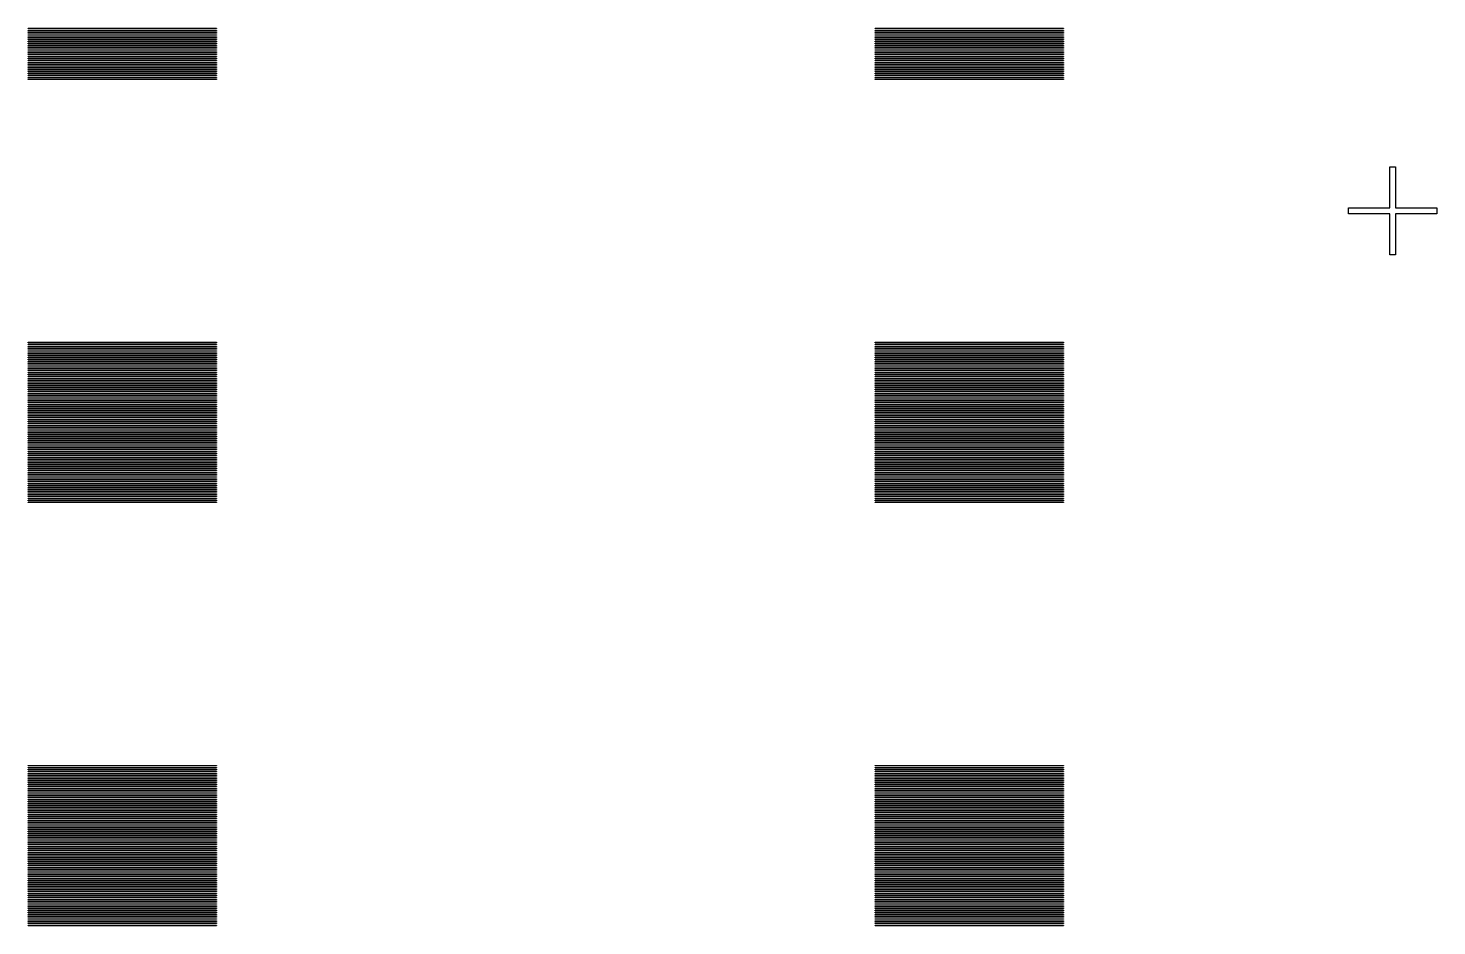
# Model space of a CAD drawing. Extents: x -18 to 132, y -42 to 114.
# Drawn here: x 25 to 54.94, y 38.8 to 57.88 of the extents above; entities that cross this region are included whole.
import ezdxf

# ---------------------------------------------------------------- set-up
doc = ezdxf.new("R2010")
doc.units = 0

msp = doc.modelspace()

# ---------------------------------------------------------------- linework, layer by layer
for p, q in [((25, 57.875), (25, 57.885)), ((25, 57.885), (29, 57.885)), ((29, 57.875), (25, 57.875)), ((25, 57.835), (25, 57.845)), ((25, 57.845), (29, 57.845)), ((29, 57.835), (25, 57.835)), ((25, 57.795), (25, 57.805)), ((25, 57.805), (29, 57.805)), ((29, 57.795), (25, 57.795)), ((29, 57.885), (29, 57.875)), ((29, 57.845), (29, 57.835)), ((29, 57.805), (29, 57.795)), ((43, 57.875), (43, 57.885)), ((43, 57.885), (47, 57.885)), ((47, 57.875), (43, 57.875)), ((43, 57.835), (43, 57.845)), ((43, 57.845), (47, 57.845)), ((47, 57.835), (43, 57.835)), ((43, 57.795), (43, 57.805)), ((43, 57.805), (47, 57.805)), ((47, 57.795), (43, 57.795)), ((47, 57.885), (47, 57.875)), ((47, 57.845), (47, 57.835)), ((47, 57.805), (47, 57.795)), ((25, 57.755), (25, 57.765)), ((25, 57.765), (29, 57.765)), ((29, 57.755), (25, 57.755)), ((25, 57.715), (25, 57.725)), ((25, 57.725), (29, 57.725)), ((29, 57.715), (25, 57.715)), ((25, 57.675), (25, 57.685)), ((25, 57.685), (29, 57.685)), ((29, 57.675), (25, 57.675)), ((25, 57.635), (25, 57.645)), ((25, 57.645), (29, 57.645)), ((29, 57.635), (25, 57.635)), ((25, 57.595), (25, 57.605)), ((25, 57.605), (29, 57.605)), ((29, 57.595), (25, 57.595)), ((25, 57.555), (25, 57.565)), ((25, 57.565), (29, 57.565)), ((29, 57.555), (25, 57.555)), ((25, 57.515), (25, 57.525)), ((25, 57.525), (29, 57.525)), ((29, 57.515), (25, 57.515)), ((25, 57.475), (25, 57.485)), ((25, 57.485), (29, 57.485)), ((29, 57.765), (29, 57.755)), ((29, 57.725), (29, 57.715)), ((29, 57.685), (29, 57.675)), ((29, 57.645), (29, 57.635)), ((29, 57.605), (29, 57.595)), ((29, 57.565), (29, 57.555)), ((29, 57.525), (29, 57.515)), ((29, 57.485), (29, 57.475)), ((43, 57.755), (43, 57.765)), ((43, 57.765), (47, 57.765)), ((47, 57.755), (43, 57.755)), ((43, 57.715), (43, 57.725)), ((43, 57.725), (47, 57.725)), ((47, 57.715), (43, 57.715)), ((43, 57.675), (43, 57.685)), ((43, 57.685), (47, 57.685)), ((47, 57.675), (43, 57.675)), ((43, 57.635), (43, 57.645)), ((43, 57.645), (47, 57.645)), ((47, 57.635), (43, 57.635)), ((43, 57.595), (43, 57.605)), ((43, 57.605), (47, 57.605)), ((47, 57.595), (43, 57.595)), ((43, 57.555), (43, 57.565)), ((43, 57.565), (47, 57.565)), ((47, 57.555), (43, 57.555)), ((43, 57.515), (43, 57.525)), ((43, 57.525), (47, 57.525)), ((47, 57.515), (43, 57.515)), ((43, 57.475), (43, 57.485)), ((43, 57.485), (47, 57.485)), ((47, 57.765), (47, 57.755)), ((47, 57.725), (47, 57.715)), ((47, 57.685), (47, 57.675)), ((47, 57.645), (47, 57.635)), ((47, 57.605), (47, 57.595)), ((47, 57.565), (47, 57.555)), ((47, 57.525), (47, 57.515)), ((47, 57.485), (47, 57.475)), ((29, 57.475), (25, 57.475)), ((25, 57.435), (25, 57.445)), ((25, 57.445), (29, 57.445)), ((29, 57.435), (25, 57.435)), ((25, 57.395), (25, 57.405)), ((25, 57.405), (29, 57.405)), ((29, 57.395), (25, 57.395)), ((25, 57.355), (25, 57.365)), ((25, 57.365), (29, 57.365)), ((29, 57.355), (25, 57.355)), ((25, 57.315), (25, 57.325)), ((25, 57.325), (29, 57.325)), ((29, 57.315), (25, 57.315)), ((25, 57.275), (25, 57.285)), ((25, 57.285), (29, 57.285)), ((29, 57.275), (25, 57.275)), ((25, 57.235), (25, 57.245)), ((25, 57.245), (29, 57.245)), ((29, 57.235), (25, 57.235)), ((25, 57.195), (25, 57.205)), ((25, 57.205), (29, 57.205)), ((29, 57.195), (25, 57.195)), ((29, 57.445), (29, 57.435)), ((29, 57.405), (29, 57.395)), ((29, 57.365), (29, 57.355)), ((29, 57.325), (29, 57.315)), ((29, 57.285), (29, 57.275)), ((29, 57.245), (29, 57.235)), ((29, 57.205), (29, 57.195)), ((47, 57.475), (43, 57.475)), ((43, 57.435), (43, 57.445)), ((43, 57.445), (47, 57.445)), ((47, 57.435), (43, 57.435)), ((43, 57.395), (43, 57.405)), ((43, 57.405), (47, 57.405)), ((47, 57.395), (43, 57.395)), ((43, 57.355), (43, 57.365)), ((43, 57.365), (47, 57.365)), ((47, 57.355), (43, 57.355)), ((43, 57.315), (43, 57.325)), ((43, 57.325), (47, 57.325)), ((47, 57.315), (43, 57.315)), ((43, 57.275), (43, 57.285)), ((43, 57.285), (47, 57.285)), ((47, 57.275), (43, 57.275)), ((43, 57.235), (43, 57.245)), ((43, 57.245), (47, 57.245)), ((47, 57.235), (43, 57.235)), ((43, 57.195), (43, 57.205)), ((43, 57.205), (47, 57.205)), ((47, 57.195), (43, 57.195)), ((47, 57.445), (47, 57.435)), ((47, 57.405), (47, 57.395)), ((47, 57.365), (47, 57.355)), ((47, 57.325), (47, 57.315)), ((47, 57.285), (47, 57.275)), ((47, 57.245), (47, 57.235)), ((47, 57.205), (47, 57.195)), ((25, 57.155), (25, 57.165)), ((25, 57.165), (29, 57.165)), ((29, 57.155), (25, 57.155)), ((25, 57.115), (25, 57.125)), ((25, 57.125), (29, 57.125)), ((29, 57.115), (25, 57.115)), ((25, 57.075), (25, 57.085)), ((25, 57.085), (29, 57.085)), ((29, 57.075), (25, 57.075)), ((25, 57.035), (25, 57.045)), ((25, 57.045), (29, 57.045)), ((29, 57.035), (25, 57.035)), ((25, 56.995), (25, 57.005)), ((25, 57.005), (29, 57.005)), ((29, 56.995), (25, 56.995)), ((25, 56.955), (25, 56.965)), ((25, 56.965), (29, 56.965)), ((29, 56.955), (25, 56.955)), ((25, 56.915), (25, 56.925)), ((25, 56.925), (29, 56.925)), ((29, 56.915), (25, 56.915)), ((25, 56.875), (25, 56.885)), ((25, 56.885), (29, 56.885)), ((29, 57.165), (29, 57.155)), ((29, 57.125), (29, 57.115)), ((29, 57.085), (29, 57.075)), ((29, 57.045), (29, 57.035)), ((29, 57.005), (29, 56.995)), ((29, 56.965), (29, 56.955)), ((29, 56.925), (29, 56.915)), ((29, 56.885), (29, 56.875)), ((43, 57.155), (43, 57.165)), ((43, 57.165), (47, 57.165)), ((47, 57.155), (43, 57.155)), ((43, 57.115), (43, 57.125)), ((43, 57.125), (47, 57.125)), ((47, 57.115), (43, 57.115)), ((43, 57.075), (43, 57.085)), ((43, 57.085), (47, 57.085)), ((47, 57.075), (43, 57.075)), ((43, 57.035), (43, 57.045)), ((43, 57.045), (47, 57.045)), ((47, 57.035), (43, 57.035)), ((43, 56.995), (43, 57.005)), ((43, 57.005), (47, 57.005)), ((47, 56.995), (43, 56.995)), ((43, 56.955), (43, 56.965)), ((43, 56.965), (47, 56.965)), ((47, 56.955), (43, 56.955)), ((43, 56.915), (43, 56.925)), ((43, 56.925), (47, 56.925)), ((47, 56.915), (43, 56.915)), ((43, 56.875), (43, 56.885)), ((43, 56.885), (47, 56.885)), ((47, 57.165), (47, 57.155)), ((47, 57.125), (47, 57.115)), ((47, 57.085), (47, 57.075)), ((47, 57.045), (47, 57.035)), ((47, 57.005), (47, 56.995)), ((47, 56.965), (47, 56.955)), ((47, 56.925), (47, 56.915)), ((47, 56.885), (47, 56.875)), ((29, 56.875), (25, 56.875)), ((25, 56.835), (25, 56.845)), ((25, 56.845), (29, 56.845)), ((29, 56.835), (25, 56.835)), ((25, 56.795), (25, 56.805)), ((25, 56.805), (29, 56.805)), ((29, 56.795), (25, 56.795)), ((29, 56.845), (29, 56.835)), ((29, 56.805), (29, 56.795)), ((47, 56.875), (43, 56.875)), ((43, 56.835), (43, 56.845)), ((43, 56.845), (47, 56.845)), ((47, 56.835), (43, 56.835)), ((43, 56.795), (43, 56.805)), ((43, 56.805), (47, 56.805)), ((47, 56.795), (43, 56.795)), ((47, 56.845), (47, 56.835)), ((47, 56.805), (47, 56.795)), ((53.9375, 54.0625), (53.9375, 54.9375)), ((53.9375, 54.9375), (54.0625, 54.9375)), ((54.0625, 54.9375), (54.0625, 54.0625)), ((53.0625, 53.9375), (53.0625, 54.0625)), ((53.0625, 54.0625), (53.9375, 54.0625)), ((53.9375, 53.9375), (53.0625, 53.9375)), ((53.9375, 53.0625), (53.9375, 53.9375)), ((54.0625, 54.0625), (54.9375, 54.0625)), ((54.9375, 53.9375), (54.0625, 53.9375)), ((54.0625, 53.9375), (54.0625, 53.0625)), ((54.9375, 54.0625), (54.9375, 53.9375)), ((54.0625, 53.0625), (53.9375, 53.0625)), ((25, 51.195), (25, 51.205)), ((25, 51.205), (29, 51.205)), ((29, 51.195), (25, 51.195)), ((29, 51.205), (29, 51.195)), ((43, 51.195), (43, 51.205)), ((43, 51.205), (47, 51.205)), ((47, 51.195), (43, 51.195)), ((47, 51.205), (47, 51.195)), ((25, 51.155), (25, 51.165)), ((25, 51.165), (29, 51.165)), ((29, 51.155), (25, 51.155)), ((25, 51.115), (25, 51.125)), ((25, 51.125), (29, 51.125)), ((29, 51.115), (25, 51.115)), ((25, 51.075), (25, 51.085)), ((25, 51.085), (29, 51.085)), ((29, 51.075), (25, 51.075)), ((25, 51.035), (25, 51.045)), ((25, 51.045), (29, 51.045)), ((29, 51.035), (25, 51.035)), ((25, 50.995), (25, 51.005)), ((25, 51.005), (29, 51.005)), ((29, 50.995), (25, 50.995)), ((25, 50.955), (25, 50.965)), ((25, 50.965), (29, 50.965)), ((29, 50.955), (25, 50.955)), ((25, 50.915), (25, 50.925)), ((25, 50.925), (29, 50.925)), ((29, 50.915), (25, 50.915)), ((29, 51.165), (29, 51.155)), ((29, 51.125), (29, 51.115)), ((29, 51.085), (29, 51.075)), ((29, 51.045), (29, 51.035)), ((29, 51.005), (29, 50.995)), ((29, 50.965), (29, 50.955)), ((29, 50.925), (29, 50.915)), ((43, 51.155), (43, 51.165)), ((43, 51.165), (47, 51.165)), ((47, 51.155), (43, 51.155)), ((43, 51.115), (43, 51.125)), ((43, 51.125), (47, 51.125)), ((47, 51.115), (43, 51.115)), ((43, 51.075), (43, 51.085)), ((43, 51.085), (47, 51.085)), ((47, 51.075), (43, 51.075)), ((43, 51.035), (43, 51.045)), ((43, 51.045), (47, 51.045)), ((47, 51.035), (43, 51.035)), ((43, 50.995), (43, 51.005)), ((43, 51.005), (47, 51.005)), ((47, 50.995), (43, 50.995)), ((43, 50.955), (43, 50.965)), ((43, 50.965), (47, 50.965)), ((47, 50.955), (43, 50.955)), ((43, 50.915), (43, 50.925)), ((43, 50.925), (47, 50.925)), ((47, 50.915), (43, 50.915)), ((47, 51.165), (47, 51.155)), ((47, 51.125), (47, 51.115)), ((47, 51.085), (47, 51.075)), ((47, 51.045), (47, 51.035)), ((47, 51.005), (47, 50.995)), ((47, 50.965), (47, 50.955)), ((47, 50.925), (47, 50.915)), ((25, 50.875), (25, 50.885)), ((25, 50.885), (29, 50.885)), ((29, 50.875), (25, 50.875)), ((25, 50.835), (25, 50.845)), ((25, 50.845), (29, 50.845)), ((29, 50.835), (25, 50.835)), ((25, 50.795), (25, 50.805)), ((25, 50.805), (29, 50.805)), ((29, 50.795), (25, 50.795)), ((25, 50.755), (25, 50.765)), ((25, 50.765), (29, 50.765)), ((29, 50.755), (25, 50.755)), ((25, 50.715), (25, 50.725)), ((25, 50.725), (29, 50.725)), ((29, 50.715), (25, 50.715)), ((25, 50.675), (25, 50.685)), ((25, 50.685), (29, 50.685)), ((29, 50.675), (25, 50.675)), ((25, 50.635), (25, 50.645)), ((25, 50.645), (29, 50.645)), ((29, 50.635), (25, 50.635)), ((25, 50.595), (25, 50.605)), ((25, 50.605), (29, 50.605)), ((29, 50.595), (25, 50.595)), ((29, 50.885), (29, 50.875)), ((29, 50.845), (29, 50.835)), ((29, 50.805), (29, 50.795)), ((29, 50.765), (29, 50.755)), ((29, 50.725), (29, 50.715)), ((29, 50.685), (29, 50.675)), ((29, 50.645), (29, 50.635)), ((29, 50.605), (29, 50.595)), ((43, 50.875), (43, 50.885)), ((43, 50.885), (47, 50.885)), ((47, 50.875), (43, 50.875)), ((43, 50.835), (43, 50.845)), ((43, 50.845), (47, 50.845)), ((47, 50.835), (43, 50.835)), ((43, 50.795), (43, 50.805)), ((43, 50.805), (47, 50.805)), ((47, 50.795), (43, 50.795)), ((43, 50.755), (43, 50.765)), ((43, 50.765), (47, 50.765)), ((47, 50.755), (43, 50.755)), ((43, 50.715), (43, 50.725)), ((43, 50.725), (47, 50.725)), ((47, 50.715), (43, 50.715)), ((43, 50.675), (43, 50.685)), ((43, 50.685), (47, 50.685)), ((47, 50.675), (43, 50.675)), ((43, 50.635), (43, 50.645)), ((43, 50.645), (47, 50.645)), ((47, 50.635), (43, 50.635)), ((43, 50.595), (43, 50.605)), ((43, 50.605), (47, 50.605)), ((47, 50.595), (43, 50.595)), ((47, 50.885), (47, 50.875)), ((47, 50.845), (47, 50.835)), ((47, 50.805), (47, 50.795)), ((47, 50.765), (47, 50.755)), ((47, 50.725), (47, 50.715)), ((47, 50.685), (47, 50.675)), ((47, 50.645), (47, 50.635)), ((47, 50.605), (47, 50.595)), ((25, 50.555), (25, 50.565)), ((25, 50.565), (29, 50.565)), ((29, 50.555), (25, 50.555)), ((25, 50.515), (25, 50.525)), ((25, 50.525), (29, 50.525)), ((29, 50.515), (25, 50.515)), ((25, 50.475), (25, 50.485)), ((25, 50.485), (29, 50.485)), ((29, 50.475), (25, 50.475)), ((25, 50.435), (25, 50.445)), ((25, 50.445), (29, 50.445)), ((29, 50.435), (25, 50.435)), ((25, 50.395), (25, 50.405)), ((25, 50.405), (29, 50.405)), ((29, 50.395), (25, 50.395)), ((25, 50.355), (25, 50.365)), ((25, 50.365), (29, 50.365)), ((29, 50.355), (25, 50.355)), ((25, 50.315), (25, 50.325)), ((25, 50.325), (29, 50.325)), ((29, 50.315), (25, 50.315)), ((29, 50.565), (29, 50.555)), ((29, 50.525), (29, 50.515)), ((29, 50.485), (29, 50.475)), ((29, 50.445), (29, 50.435)), ((29, 50.405), (29, 50.395)), ((29, 50.365), (29, 50.355)), ((29, 50.325), (29, 50.315)), ((43, 50.555), (43, 50.565)), ((43, 50.565), (47, 50.565)), ((47, 50.555), (43, 50.555)), ((43, 50.515), (43, 50.525)), ((43, 50.525), (47, 50.525)), ((47, 50.515), (43, 50.515)), ((43, 50.475), (43, 50.485)), ((43, 50.485), (47, 50.485)), ((47, 50.475), (43, 50.475)), ((43, 50.435), (43, 50.445)), ((43, 50.445), (47, 50.445)), ((47, 50.435), (43, 50.435)), ((43, 50.395), (43, 50.405)), ((43, 50.405), (47, 50.405)), ((47, 50.395), (43, 50.395)), ((43, 50.355), (43, 50.365)), ((43, 50.365), (47, 50.365)), ((47, 50.355), (43, 50.355)), ((43, 50.315), (43, 50.325)), ((43, 50.325), (47, 50.325)), ((47, 50.315), (43, 50.315)), ((47, 50.565), (47, 50.555)), ((47, 50.525), (47, 50.515)), ((47, 50.485), (47, 50.475)), ((47, 50.445), (47, 50.435)), ((47, 50.405), (47, 50.395)), ((47, 50.365), (47, 50.355)), ((47, 50.325), (47, 50.315)), ((25, 50.275), (25, 50.285)), ((25, 50.285), (29, 50.285)), ((29, 50.275), (25, 50.275)), ((25, 50.235), (25, 50.245)), ((25, 50.245), (29, 50.245)), ((29, 50.235), (25, 50.235)), ((25, 50.195), (25, 50.205)), ((25, 50.205), (29, 50.205)), ((29, 50.195), (25, 50.195)), ((25, 50.155), (25, 50.165)), ((25, 50.165), (29, 50.165)), ((29, 50.155), (25, 50.155)), ((25, 50.115), (25, 50.125)), ((25, 50.125), (29, 50.125)), ((29, 50.115), (25, 50.115)), ((25, 50.075), (25, 50.085)), ((25, 50.085), (29, 50.085)), ((29, 50.075), (25, 50.075)), ((25, 50.035), (25, 50.045)), ((25, 50.045), (29, 50.045)), ((29, 50.035), (25, 50.035)), ((25, 49.995), (25, 50.005)), ((25, 50.005), (29, 50.005)), ((29, 50.285), (29, 50.275)), ((29, 50.245), (29, 50.235)), ((29, 50.205), (29, 50.195)), ((29, 50.165), (29, 50.155)), ((29, 50.125), (29, 50.115)), ((29, 50.085), (29, 50.075)), ((29, 50.045), (29, 50.035)), ((29, 50.005), (29, 49.995)), ((43, 50.275), (43, 50.285)), ((43, 50.285), (47, 50.285)), ((47, 50.275), (43, 50.275)), ((43, 50.235), (43, 50.245)), ((43, 50.245), (47, 50.245)), ((47, 50.235), (43, 50.235)), ((43, 50.195), (43, 50.205)), ((43, 50.205), (47, 50.205)), ((47, 50.195), (43, 50.195)), ((43, 50.155), (43, 50.165)), ((43, 50.165), (47, 50.165)), ((47, 50.155), (43, 50.155)), ((43, 50.115), (43, 50.125)), ((43, 50.125), (47, 50.125)), ((47, 50.115), (43, 50.115)), ((43, 50.075), (43, 50.085)), ((43, 50.085), (47, 50.085)), ((47, 50.075), (43, 50.075)), ((43, 50.035), (43, 50.045)), ((43, 50.045), (47, 50.045)), ((47, 50.035), (43, 50.035)), ((43, 49.995), (43, 50.005)), ((43, 50.005), (47, 50.005)), ((47, 50.285), (47, 50.275)), ((47, 50.245), (47, 50.235)), ((47, 50.205), (47, 50.195)), ((47, 50.165), (47, 50.155)), ((47, 50.125), (47, 50.115)), ((47, 50.085), (47, 50.075)), ((47, 50.045), (47, 50.035)), ((47, 50.005), (47, 49.995)), ((29, 49.995), (25, 49.995)), ((25, 49.955), (25, 49.965)), ((25, 49.965), (29, 49.965)), ((29, 49.955), (25, 49.955)), ((25, 49.915), (25, 49.925)), ((25, 49.925), (29, 49.925)), ((29, 49.915), (25, 49.915)), ((25, 49.875), (25, 49.885)), ((25, 49.885), (29, 49.885)), ((29, 49.875), (25, 49.875)), ((25, 49.835), (25, 49.845)), ((25, 49.845), (29, 49.845)), ((29, 49.835), (25, 49.835)), ((25, 49.795), (25, 49.805)), ((25, 49.805), (29, 49.805)), ((29, 49.795), (25, 49.795)), ((25, 49.755), (25, 49.765)), ((25, 49.765), (29, 49.765)), ((29, 49.755), (25, 49.755)), ((25, 49.715), (25, 49.725)), ((25, 49.725), (29, 49.725)), ((29, 49.715), (25, 49.715)), ((29, 49.965), (29, 49.955)), ((29, 49.925), (29, 49.915)), ((29, 49.885), (29, 49.875)), ((29, 49.845), (29, 49.835)), ((29, 49.805), (29, 49.795)), ((29, 49.765), (29, 49.755)), ((29, 49.725), (29, 49.715)), ((47, 49.995), (43, 49.995)), ((43, 49.955), (43, 49.965)), ((43, 49.965), (47, 49.965)), ((47, 49.955), (43, 49.955)), ((43, 49.915), (43, 49.925)), ((43, 49.925), (47, 49.925)), ((47, 49.915), (43, 49.915)), ((43, 49.875), (43, 49.885)), ((43, 49.885), (47, 49.885)), ((47, 49.875), (43, 49.875)), ((43, 49.835), (43, 49.845)), ((43, 49.845), (47, 49.845)), ((47, 49.835), (43, 49.835)), ((43, 49.795), (43, 49.805)), ((43, 49.805), (47, 49.805)), ((47, 49.795), (43, 49.795)), ((43, 49.755), (43, 49.765)), ((43, 49.765), (47, 49.765)), ((47, 49.755), (43, 49.755)), ((43, 49.715), (43, 49.725)), ((43, 49.725), (47, 49.725)), ((47, 49.715), (43, 49.715)), ((47, 49.965), (47, 49.955)), ((47, 49.925), (47, 49.915)), ((47, 49.885), (47, 49.875)), ((47, 49.845), (47, 49.835)), ((47, 49.805), (47, 49.795)), ((47, 49.765), (47, 49.755)), ((47, 49.725), (47, 49.715)), ((25, 49.675), (25, 49.685)), ((25, 49.685), (29, 49.685)), ((29, 49.675), (25, 49.675)), ((25, 49.635), (25, 49.645)), ((25, 49.645), (29, 49.645)), ((29, 49.635), (25, 49.635)), ((25, 49.595), (25, 49.605)), ((25, 49.605), (29, 49.605)), ((29, 49.595), (25, 49.595)), ((25, 49.555), (25, 49.565)), ((25, 49.565), (29, 49.565)), ((29, 49.555), (25, 49.555)), ((25, 49.515), (25, 49.525)), ((25, 49.525), (29, 49.525)), ((29, 49.515), (25, 49.515)), ((25, 49.475), (25, 49.485)), ((25, 49.485), (29, 49.485)), ((29, 49.475), (25, 49.475)), ((25, 49.435), (25, 49.445)), ((25, 49.445), (29, 49.445)), ((29, 49.435), (25, 49.435)), ((25, 49.395), (25, 49.405)), ((25, 49.405), (29, 49.405)), ((29, 49.685), (29, 49.675)), ((29, 49.645), (29, 49.635)), ((29, 49.605), (29, 49.595)), ((29, 49.565), (29, 49.555)), ((29, 49.525), (29, 49.515)), ((29, 49.485), (29, 49.475)), ((29, 49.445), (29, 49.435)), ((29, 49.405), (29, 49.395)), ((43, 49.675), (43, 49.685)), ((43, 49.685), (47, 49.685)), ((47, 49.675), (43, 49.675)), ((43, 49.635), (43, 49.645)), ((43, 49.645), (47, 49.645)), ((47, 49.635), (43, 49.635)), ((43, 49.595), (43, 49.605)), ((43, 49.605), (47, 49.605)), ((47, 49.595), (43, 49.595)), ((43, 49.555), (43, 49.565)), ((43, 49.565), (47, 49.565)), ((47, 49.555), (43, 49.555)), ((43, 49.515), (43, 49.525)), ((43, 49.525), (47, 49.525)), ((47, 49.515), (43, 49.515)), ((43, 49.475), (43, 49.485)), ((43, 49.485), (47, 49.485)), ((47, 49.475), (43, 49.475)), ((43, 49.435), (43, 49.445)), ((43, 49.445), (47, 49.445)), ((47, 49.435), (43, 49.435)), ((43, 49.395), (43, 49.405)), ((43, 49.405), (47, 49.405)), ((47, 49.685), (47, 49.675)), ((47, 49.645), (47, 49.635)), ((47, 49.605), (47, 49.595)), ((47, 49.565), (47, 49.555)), ((47, 49.525), (47, 49.515)), ((47, 49.485), (47, 49.475)), ((47, 49.445), (47, 49.435)), ((47, 49.405), (47, 49.395)), ((29, 49.395), (25, 49.395)), ((25, 49.355), (25, 49.365)), ((25, 49.365), (29, 49.365)), ((29, 49.355), (25, 49.355)), ((25, 49.315), (25, 49.325)), ((25, 49.325), (29, 49.325)), ((29, 49.315), (25, 49.315)), ((25, 49.275), (25, 49.285)), ((25, 49.285), (29, 49.285)), ((29, 49.275), (25, 49.275)), ((25, 49.235), (25, 49.245)), ((25, 49.245), (29, 49.245)), ((29, 49.235), (25, 49.235)), ((25, 49.195), (25, 49.205)), ((25, 49.205), (29, 49.205)), ((29, 49.195), (25, 49.195)), ((25, 49.155), (25, 49.165)), ((25, 49.165), (29, 49.165)), ((29, 49.155), (25, 49.155)), ((25, 49.115), (25, 49.125)), ((25, 49.125), (29, 49.125)), ((29, 49.115), (25, 49.115)), ((29, 49.365), (29, 49.355)), ((29, 49.325), (29, 49.315)), ((29, 49.285), (29, 49.275)), ((29, 49.245), (29, 49.235)), ((29, 49.205), (29, 49.195)), ((29, 49.165), (29, 49.155)), ((29, 49.125), (29, 49.115)), ((47, 49.395), (43, 49.395)), ((43, 49.355), (43, 49.365)), ((43, 49.365), (47, 49.365)), ((47, 49.355), (43, 49.355)), ((43, 49.315), (43, 49.325)), ((43, 49.325), (47, 49.325)), ((47, 49.315), (43, 49.315)), ((43, 49.275), (43, 49.285)), ((43, 49.285), (47, 49.285)), ((47, 49.275), (43, 49.275)), ((43, 49.235), (43, 49.245)), ((43, 49.245), (47, 49.245)), ((47, 49.235), (43, 49.235)), ((43, 49.195), (43, 49.205)), ((43, 49.205), (47, 49.205)), ((47, 49.195), (43, 49.195)), ((43, 49.155), (43, 49.165)), ((43, 49.165), (47, 49.165)), ((47, 49.155), (43, 49.155)), ((43, 49.115), (43, 49.125)), ((43, 49.125), (47, 49.125)), ((47, 49.115), (43, 49.115)), ((47, 49.365), (47, 49.355)), ((47, 49.325), (47, 49.315)), ((47, 49.285), (47, 49.275)), ((47, 49.245), (47, 49.235)), ((47, 49.205), (47, 49.195)), ((47, 49.165), (47, 49.155)), ((47, 49.125), (47, 49.115)), ((25, 49.075), (25, 49.085)), ((25, 49.085), (29, 49.085)), ((29, 49.075), (25, 49.075)), ((25, 49.035), (25, 49.045)), ((25, 49.045), (29, 49.045)), ((29, 49.035), (25, 49.035)), ((25, 48.995), (25, 49.005)), ((25, 49.005), (29, 49.005)), ((29, 48.995), (25, 48.995)), ((25, 48.955), (25, 48.965)), ((25, 48.965), (29, 48.965)), ((29, 48.955), (25, 48.955)), ((25, 48.915), (25, 48.925)), ((25, 48.925), (29, 48.925)), ((29, 48.915), (25, 48.915)), ((25, 48.875), (25, 48.885)), ((25, 48.885), (29, 48.885)), ((29, 48.875), (25, 48.875)), ((25, 48.835), (25, 48.845)), ((25, 48.845), (29, 48.845)), ((29, 48.835), (25, 48.835)), ((25, 48.795), (25, 48.805)), ((25, 48.805), (29, 48.805)), ((29, 49.085), (29, 49.075)), ((29, 49.045), (29, 49.035)), ((29, 49.005), (29, 48.995)), ((29, 48.965), (29, 48.955)), ((29, 48.925), (29, 48.915)), ((29, 48.885), (29, 48.875)), ((29, 48.845), (29, 48.835)), ((29, 48.805), (29, 48.795)), ((43, 49.075), (43, 49.085)), ((43, 49.085), (47, 49.085)), ((47, 49.075), (43, 49.075)), ((43, 49.035), (43, 49.045)), ((43, 49.045), (47, 49.045)), ((47, 49.035), (43, 49.035)), ((43, 48.995), (43, 49.005)), ((43, 49.005), (47, 49.005)), ((47, 48.995), (43, 48.995)), ((43, 48.955), (43, 48.965)), ((43, 48.965), (47, 48.965)), ((47, 48.955), (43, 48.955)), ((43, 48.915), (43, 48.925)), ((43, 48.925), (47, 48.925)), ((47, 48.915), (43, 48.915)), ((43, 48.875), (43, 48.885)), ((43, 48.885), (47, 48.885)), ((47, 48.875), (43, 48.875)), ((43, 48.835), (43, 48.845)), ((43, 48.845), (47, 48.845)), ((47, 48.835), (43, 48.835)), ((43, 48.795), (43, 48.805)), ((43, 48.805), (47, 48.805)), ((47, 49.085), (47, 49.075)), ((47, 49.045), (47, 49.035)), ((47, 49.005), (47, 48.995)), ((47, 48.965), (47, 48.955)), ((47, 48.925), (47, 48.915)), ((47, 48.885), (47, 48.875)), ((47, 48.845), (47, 48.835)), ((47, 48.805), (47, 48.795)), ((29, 48.795), (25, 48.795)), ((25, 48.755), (25, 48.765)), ((25, 48.765), (29, 48.765)), ((29, 48.755), (25, 48.755)), ((25, 48.715), (25, 48.725)), ((25, 48.725), (29, 48.725)), ((29, 48.715), (25, 48.715)), ((25, 48.675), (25, 48.685)), ((25, 48.685), (29, 48.685)), ((29, 48.675), (25, 48.675)), ((25, 48.635), (25, 48.645)), ((25, 48.645), (29, 48.645)), ((29, 48.635), (25, 48.635)), ((25, 48.595), (25, 48.605)), ((25, 48.605), (29, 48.605)), ((29, 48.595), (25, 48.595)), ((25, 48.555), (25, 48.565)), ((25, 48.565), (29, 48.565)), ((29, 48.555), (25, 48.555)), ((25, 48.515), (25, 48.525)), ((25, 48.525), (29, 48.525)), ((29, 48.515), (25, 48.515)), ((29, 48.765), (29, 48.755)), ((29, 48.725), (29, 48.715)), ((29, 48.685), (29, 48.675)), ((29, 48.645), (29, 48.635)), ((29, 48.605), (29, 48.595)), ((29, 48.565), (29, 48.555)), ((29, 48.525), (29, 48.515)), ((47, 48.795), (43, 48.795)), ((43, 48.755), (43, 48.765)), ((43, 48.765), (47, 48.765)), ((47, 48.755), (43, 48.755)), ((43, 48.715), (43, 48.725)), ((43, 48.725), (47, 48.725)), ((47, 48.715), (43, 48.715)), ((43, 48.675), (43, 48.685)), ((43, 48.685), (47, 48.685)), ((47, 48.675), (43, 48.675)), ((43, 48.635), (43, 48.645)), ((43, 48.645), (47, 48.645)), ((47, 48.635), (43, 48.635)), ((43, 48.595), (43, 48.605)), ((43, 48.605), (47, 48.605)), ((47, 48.595), (43, 48.595)), ((43, 48.555), (43, 48.565)), ((43, 48.565), (47, 48.565)), ((47, 48.555), (43, 48.555)), ((43, 48.515), (43, 48.525)), ((43, 48.525), (47, 48.525)), ((47, 48.515), (43, 48.515)), ((47, 48.765), (47, 48.755)), ((47, 48.725), (47, 48.715)), ((47, 48.685), (47, 48.675)), ((47, 48.645), (47, 48.635)), ((47, 48.605), (47, 48.595)), ((47, 48.565), (47, 48.555)), ((47, 48.525), (47, 48.515)), ((25, 48.475), (25, 48.485)), ((25, 48.485), (29, 48.485)), ((29, 48.475), (25, 48.475)), ((25, 48.435), (25, 48.445)), ((25, 48.445), (29, 48.445)), ((29, 48.435), (25, 48.435)), ((25, 48.395), (25, 48.405)), ((25, 48.405), (29, 48.405)), ((29, 48.395), (25, 48.395)), ((25, 48.355), (25, 48.365)), ((25, 48.365), (29, 48.365)), ((29, 48.355), (25, 48.355)), ((25, 48.315), (25, 48.325)), ((25, 48.325), (29, 48.325)), ((29, 48.315), (25, 48.315)), ((25, 48.275), (25, 48.285)), ((25, 48.285), (29, 48.285)), ((29, 48.275), (25, 48.275)), ((25, 48.235), (25, 48.245)), ((25, 48.245), (29, 48.245)), ((29, 48.235), (25, 48.235)), ((25, 48.195), (25, 48.205)), ((25, 48.205), (29, 48.205)), ((29, 48.485), (29, 48.475)), ((29, 48.445), (29, 48.435)), ((29, 48.405), (29, 48.395)), ((29, 48.365), (29, 48.355)), ((29, 48.325), (29, 48.315)), ((29, 48.285), (29, 48.275)), ((29, 48.245), (29, 48.235)), ((29, 48.205), (29, 48.195)), ((43, 48.475), (43, 48.485)), ((43, 48.485), (47, 48.485)), ((47, 48.475), (43, 48.475)), ((43, 48.435), (43, 48.445)), ((43, 48.445), (47, 48.445)), ((47, 48.435), (43, 48.435)), ((43, 48.395), (43, 48.405)), ((43, 48.405), (47, 48.405)), ((47, 48.395), (43, 48.395)), ((43, 48.355), (43, 48.365)), ((43, 48.365), (47, 48.365)), ((47, 48.355), (43, 48.355)), ((43, 48.315), (43, 48.325)), ((43, 48.325), (47, 48.325)), ((47, 48.315), (43, 48.315)), ((43, 48.275), (43, 48.285)), ((43, 48.285), (47, 48.285)), ((47, 48.275), (43, 48.275)), ((43, 48.235), (43, 48.245)), ((43, 48.245), (47, 48.245)), ((47, 48.235), (43, 48.235)), ((43, 48.195), (43, 48.205)), ((43, 48.205), (47, 48.205)), ((47, 48.485), (47, 48.475)), ((47, 48.445), (47, 48.435)), ((47, 48.405), (47, 48.395)), ((47, 48.365), (47, 48.355)), ((47, 48.325), (47, 48.315)), ((47, 48.285), (47, 48.275)), ((47, 48.245), (47, 48.235)), ((47, 48.205), (47, 48.195)), ((29, 48.195), (25, 48.195)), ((25, 48.155), (25, 48.165)), ((25, 48.165), (29, 48.165)), ((29, 48.155), (25, 48.155)), ((25, 48.115), (25, 48.125)), ((25, 48.125), (29, 48.125)), ((29, 48.115), (25, 48.115)), ((25, 48.075), (25, 48.085)), ((25, 48.085), (29, 48.085)), ((29, 48.075), (25, 48.075)), ((25, 48.035), (25, 48.045)), ((25, 48.045), (29, 48.045)), ((29, 48.035), (25, 48.035)), ((25, 47.995), (25, 48.005)), ((25, 48.005), (29, 48.005)), ((29, 47.995), (25, 47.995)), ((25, 47.955), (25, 47.965)), ((25, 47.965), (29, 47.965)), ((29, 47.955), (25, 47.955)), ((25, 47.915), (25, 47.925)), ((25, 47.925), (29, 47.925)), ((29, 47.915), (25, 47.915)), ((29, 48.165), (29, 48.155)), ((29, 48.125), (29, 48.115)), ((29, 48.085), (29, 48.075)), ((29, 48.045), (29, 48.035)), ((29, 48.005), (29, 47.995)), ((29, 47.965), (29, 47.955)), ((29, 47.925), (29, 47.915)), ((47, 48.195), (43, 48.195)), ((43, 48.155), (43, 48.165)), ((43, 48.165), (47, 48.165)), ((47, 48.155), (43, 48.155)), ((43, 48.115), (43, 48.125)), ((43, 48.125), (47, 48.125)), ((47, 48.115), (43, 48.115)), ((43, 48.075), (43, 48.085)), ((43, 48.085), (47, 48.085)), ((47, 48.075), (43, 48.075)), ((43, 48.035), (43, 48.045)), ((43, 48.045), (47, 48.045)), ((47, 48.035), (43, 48.035)), ((43, 47.995), (43, 48.005)), ((43, 48.005), (47, 48.005)), ((47, 47.995), (43, 47.995)), ((43, 47.955), (43, 47.965)), ((43, 47.965), (47, 47.965)), ((47, 47.955), (43, 47.955)), ((43, 47.915), (43, 47.925)), ((43, 47.925), (47, 47.925)), ((47, 47.915), (43, 47.915)), ((47, 48.165), (47, 48.155)), ((47, 48.125), (47, 48.115)), ((47, 48.085), (47, 48.075)), ((47, 48.045), (47, 48.035)), ((47, 48.005), (47, 47.995)), ((47, 47.965), (47, 47.955)), ((47, 47.925), (47, 47.915)), ((25, 47.875), (25, 47.885)), ((25, 47.885), (29, 47.885)), ((29, 47.875), (25, 47.875)), ((25, 47.835), (25, 47.845)), ((25, 47.845), (29, 47.845)), ((29, 47.835), (25, 47.835)), ((25, 47.795), (25, 47.805)), ((25, 47.805), (29, 47.805)), ((29, 47.795), (25, 47.795)), ((29, 47.885), (29, 47.875)), ((29, 47.845), (29, 47.835)), ((29, 47.805), (29, 47.795)), ((43, 47.875), (43, 47.885)), ((43, 47.885), (47, 47.885)), ((47, 47.875), (43, 47.875)), ((43, 47.835), (43, 47.845)), ((43, 47.845), (47, 47.845)), ((47, 47.835), (43, 47.835)), ((43, 47.795), (43, 47.805)), ((43, 47.805), (47, 47.805)), ((47, 47.795), (43, 47.795)), ((47, 47.885), (47, 47.875)), ((47, 47.845), (47, 47.835)), ((47, 47.805), (47, 47.795)), ((25, 42.195), (25, 42.205)), ((25, 42.205), (29, 42.205)), ((29, 42.195), (25, 42.195)), ((25, 42.155), (25, 42.165)), ((25, 42.165), (29, 42.165)), ((29, 42.155), (25, 42.155)), ((25, 42.115), (25, 42.125)), ((25, 42.125), (29, 42.125)), ((29, 42.115), (25, 42.115)), ((25, 42.075), (25, 42.085)), ((25, 42.085), (29, 42.085)), ((29, 42.075), (25, 42.075)), ((25, 42.035), (25, 42.045)), ((25, 42.045), (29, 42.045)), ((29, 42.035), (25, 42.035)), ((25, 41.995), (25, 42.005)), ((25, 42.005), (29, 42.005)), ((29, 41.995), (25, 41.995)), ((25, 41.955), (25, 41.965)), ((25, 41.965), (29, 41.965)), ((29, 41.955), (25, 41.955)), ((25, 41.915), (25, 41.925)), ((25, 41.925), (29, 41.925)), ((29, 41.915), (25, 41.915)), ((29, 42.205), (29, 42.195)), ((29, 42.165), (29, 42.155)), ((29, 42.125), (29, 42.115)), ((29, 42.085), (29, 42.075)), ((29, 42.045), (29, 42.035)), ((29, 42.005), (29, 41.995)), ((29, 41.965), (29, 41.955)), ((29, 41.925), (29, 41.915)), ((43, 42.195), (43, 42.205)), ((43, 42.205), (47, 42.205)), ((47, 42.195), (43, 42.195)), ((43, 42.155), (43, 42.165)), ((43, 42.165), (47, 42.165)), ((47, 42.155), (43, 42.155)), ((43, 42.115), (43, 42.125)), ((43, 42.125), (47, 42.125)), ((47, 42.115), (43, 42.115)), ((43, 42.075), (43, 42.085)), ((43, 42.085), (47, 42.085)), ((47, 42.075), (43, 42.075)), ((43, 42.035), (43, 42.045)), ((43, 42.045), (47, 42.045)), ((47, 42.035), (43, 42.035)), ((43, 41.995), (43, 42.005)), ((43, 42.005), (47, 42.005)), ((47, 41.995), (43, 41.995)), ((43, 41.955), (43, 41.965)), ((43, 41.965), (47, 41.965)), ((47, 41.955), (43, 41.955)), ((43, 41.915), (43, 41.925)), ((43, 41.925), (47, 41.925)), ((47, 41.915), (43, 41.915)), ((47, 42.205), (47, 42.195)), ((47, 42.165), (47, 42.155)), ((47, 42.125), (47, 42.115)), ((47, 42.085), (47, 42.075)), ((47, 42.045), (47, 42.035)), ((47, 42.005), (47, 41.995)), ((47, 41.965), (47, 41.955)), ((47, 41.925), (47, 41.915)), ((25, 41.875), (25, 41.885)), ((25, 41.885), (29, 41.885)), ((29, 41.875), (25, 41.875)), ((25, 41.835), (25, 41.845)), ((25, 41.845), (29, 41.845)), ((29, 41.835), (25, 41.835)), ((25, 41.795), (25, 41.805)), ((25, 41.805), (29, 41.805)), ((29, 41.795), (25, 41.795)), ((25, 41.755), (25, 41.765)), ((25, 41.765), (29, 41.765)), ((29, 41.755), (25, 41.755)), ((25, 41.715), (25, 41.725)), ((25, 41.725), (29, 41.725)), ((29, 41.715), (25, 41.715)), ((25, 41.675), (25, 41.685)), ((25, 41.685), (29, 41.685)), ((29, 41.675), (25, 41.675)), ((25, 41.635), (25, 41.645)), ((25, 41.645), (29, 41.645)), ((29, 41.635), (25, 41.635)), ((29, 41.885), (29, 41.875)), ((29, 41.845), (29, 41.835)), ((29, 41.805), (29, 41.795)), ((29, 41.765), (29, 41.755)), ((29, 41.725), (29, 41.715)), ((29, 41.685), (29, 41.675)), ((29, 41.645), (29, 41.635)), ((43, 41.875), (43, 41.885)), ((43, 41.885), (47, 41.885)), ((47, 41.875), (43, 41.875)), ((43, 41.835), (43, 41.845)), ((43, 41.845), (47, 41.845)), ((47, 41.835), (43, 41.835)), ((43, 41.795), (43, 41.805)), ((43, 41.805), (47, 41.805)), ((47, 41.795), (43, 41.795)), ((43, 41.755), (43, 41.765)), ((43, 41.765), (47, 41.765)), ((47, 41.755), (43, 41.755)), ((43, 41.715), (43, 41.725)), ((43, 41.725), (47, 41.725)), ((47, 41.715), (43, 41.715)), ((43, 41.675), (43, 41.685)), ((43, 41.685), (47, 41.685)), ((47, 41.675), (43, 41.675)), ((43, 41.635), (43, 41.645)), ((43, 41.645), (47, 41.645)), ((47, 41.635), (43, 41.635)), ((47, 41.885), (47, 41.875)), ((47, 41.845), (47, 41.835)), ((47, 41.805), (47, 41.795)), ((47, 41.765), (47, 41.755)), ((47, 41.725), (47, 41.715)), ((47, 41.685), (47, 41.675)), ((47, 41.645), (47, 41.635)), ((25, 41.595), (25, 41.605)), ((25, 41.605), (29, 41.605)), ((29, 41.595), (25, 41.595)), ((25, 41.555), (25, 41.565)), ((25, 41.565), (29, 41.565)), ((29, 41.555), (25, 41.555)), ((25, 41.515), (25, 41.525)), ((25, 41.525), (29, 41.525)), ((29, 41.515), (25, 41.515)), ((25, 41.475), (25, 41.485)), ((25, 41.485), (29, 41.485)), ((29, 41.475), (25, 41.475)), ((25, 41.435), (25, 41.445)), ((25, 41.445), (29, 41.445)), ((29, 41.435), (25, 41.435)), ((25, 41.395), (25, 41.405)), ((25, 41.405), (29, 41.405)), ((29, 41.395), (25, 41.395)), ((25, 41.355), (25, 41.365)), ((25, 41.365), (29, 41.365)), ((29, 41.355), (25, 41.355)), ((25, 41.315), (25, 41.325)), ((25, 41.325), (29, 41.325)), ((29, 41.315), (25, 41.315)), ((29, 41.605), (29, 41.595)), ((29, 41.565), (29, 41.555)), ((29, 41.525), (29, 41.515)), ((29, 41.485), (29, 41.475)), ((29, 41.445), (29, 41.435)), ((29, 41.405), (29, 41.395)), ((29, 41.365), (29, 41.355)), ((29, 41.325), (29, 41.315)), ((43, 41.595), (43, 41.605)), ((43, 41.605), (47, 41.605)), ((47, 41.595), (43, 41.595)), ((43, 41.555), (43, 41.565)), ((43, 41.565), (47, 41.565)), ((47, 41.555), (43, 41.555)), ((43, 41.515), (43, 41.525)), ((43, 41.525), (47, 41.525)), ((47, 41.515), (43, 41.515)), ((43, 41.475), (43, 41.485)), ((43, 41.485), (47, 41.485)), ((47, 41.475), (43, 41.475)), ((43, 41.435), (43, 41.445)), ((43, 41.445), (47, 41.445)), ((47, 41.435), (43, 41.435)), ((43, 41.395), (43, 41.405)), ((43, 41.405), (47, 41.405)), ((47, 41.395), (43, 41.395)), ((43, 41.355), (43, 41.365)), ((43, 41.365), (47, 41.365)), ((47, 41.355), (43, 41.355)), ((43, 41.315), (43, 41.325)), ((43, 41.325), (47, 41.325)), ((47, 41.315), (43, 41.315)), ((47, 41.605), (47, 41.595)), ((47, 41.565), (47, 41.555)), ((47, 41.525), (47, 41.515)), ((47, 41.485), (47, 41.475)), ((47, 41.445), (47, 41.435)), ((47, 41.405), (47, 41.395)), ((47, 41.365), (47, 41.355)), ((47, 41.325), (47, 41.315)), ((25, 41.275), (25, 41.285)), ((25, 41.285), (29, 41.285)), ((29, 41.275), (25, 41.275)), ((25, 41.235), (25, 41.245)), ((25, 41.245), (29, 41.245)), ((29, 41.235), (25, 41.235)), ((25, 41.195), (25, 41.205)), ((25, 41.205), (29, 41.205)), ((29, 41.195), (25, 41.195)), ((25, 41.155), (25, 41.165)), ((25, 41.165), (29, 41.165)), ((29, 41.155), (25, 41.155)), ((25, 41.115), (25, 41.125)), ((25, 41.125), (29, 41.125)), ((29, 41.115), (25, 41.115)), ((25, 41.075), (25, 41.085)), ((25, 41.085), (29, 41.085)), ((29, 41.075), (25, 41.075)), ((25, 41.035), (25, 41.045)), ((25, 41.045), (29, 41.045)), ((29, 41.035), (25, 41.035)), ((29, 41.285), (29, 41.275)), ((29, 41.245), (29, 41.235)), ((29, 41.205), (29, 41.195)), ((29, 41.165), (29, 41.155)), ((29, 41.125), (29, 41.115)), ((29, 41.085), (29, 41.075)), ((29, 41.045), (29, 41.035)), ((43, 41.275), (43, 41.285)), ((43, 41.285), (47, 41.285)), ((47, 41.275), (43, 41.275)), ((43, 41.235), (43, 41.245)), ((43, 41.245), (47, 41.245)), ((47, 41.235), (43, 41.235)), ((43, 41.195), (43, 41.205)), ((43, 41.205), (47, 41.205)), ((47, 41.195), (43, 41.195)), ((43, 41.155), (43, 41.165)), ((43, 41.165), (47, 41.165)), ((47, 41.155), (43, 41.155)), ((43, 41.115), (43, 41.125)), ((43, 41.125), (47, 41.125)), ((47, 41.115), (43, 41.115)), ((43, 41.075), (43, 41.085)), ((43, 41.085), (47, 41.085)), ((47, 41.075), (43, 41.075)), ((43, 41.035), (43, 41.045)), ((43, 41.045), (47, 41.045)), ((47, 41.035), (43, 41.035)), ((47, 41.285), (47, 41.275)), ((47, 41.245), (47, 41.235)), ((47, 41.205), (47, 41.195)), ((47, 41.165), (47, 41.155)), ((47, 41.125), (47, 41.115)), ((47, 41.085), (47, 41.075)), ((47, 41.045), (47, 41.035)), ((25, 40.995), (25, 41.005)), ((25, 41.005), (29, 41.005)), ((29, 40.995), (25, 40.995)), ((25, 40.955), (25, 40.965)), ((25, 40.965), (29, 40.965)), ((29, 40.955), (25, 40.955)), ((25, 40.915), (25, 40.925)), ((25, 40.925), (29, 40.925)), ((29, 40.915), (25, 40.915)), ((25, 40.875), (25, 40.885)), ((25, 40.885), (29, 40.885)), ((29, 40.875), (25, 40.875)), ((25, 40.835), (25, 40.845)), ((25, 40.845), (29, 40.845)), ((29, 40.835), (25, 40.835)), ((25, 40.795), (25, 40.805)), ((25, 40.805), (29, 40.805)), ((29, 40.795), (25, 40.795)), ((25, 40.755), (25, 40.765)), ((25, 40.765), (29, 40.765)), ((29, 40.755), (25, 40.755)), ((25, 40.715), (25, 40.725)), ((25, 40.725), (29, 40.725)), ((29, 40.715), (25, 40.715)), ((29, 41.005), (29, 40.995)), ((29, 40.965), (29, 40.955)), ((29, 40.925), (29, 40.915)), ((29, 40.885), (29, 40.875)), ((29, 40.845), (29, 40.835)), ((29, 40.805), (29, 40.795)), ((29, 40.765), (29, 40.755)), ((29, 40.725), (29, 40.715)), ((43, 40.995), (43, 41.005)), ((43, 41.005), (47, 41.005)), ((47, 40.995), (43, 40.995)), ((43, 40.955), (43, 40.965)), ((43, 40.965), (47, 40.965)), ((47, 40.955), (43, 40.955)), ((43, 40.915), (43, 40.925)), ((43, 40.925), (47, 40.925)), ((47, 40.915), (43, 40.915)), ((43, 40.875), (43, 40.885)), ((43, 40.885), (47, 40.885)), ((47, 40.875), (43, 40.875)), ((43, 40.835), (43, 40.845)), ((43, 40.845), (47, 40.845)), ((47, 40.835), (43, 40.835)), ((43, 40.795), (43, 40.805)), ((43, 40.805), (47, 40.805)), ((47, 40.795), (43, 40.795)), ((43, 40.755), (43, 40.765)), ((43, 40.765), (47, 40.765)), ((47, 40.755), (43, 40.755)), ((43, 40.715), (43, 40.725)), ((43, 40.725), (47, 40.725)), ((47, 40.715), (43, 40.715)), ((47, 41.005), (47, 40.995)), ((47, 40.965), (47, 40.955)), ((47, 40.925), (47, 40.915)), ((47, 40.885), (47, 40.875)), ((47, 40.845), (47, 40.835)), ((47, 40.805), (47, 40.795)), ((47, 40.765), (47, 40.755)), ((47, 40.725), (47, 40.715)), ((25, 40.675), (25, 40.685)), ((25, 40.685), (29, 40.685)), ((29, 40.675), (25, 40.675)), ((25, 40.635), (25, 40.645)), ((25, 40.645), (29, 40.645)), ((29, 40.635), (25, 40.635)), ((25, 40.595), (25, 40.605)), ((25, 40.605), (29, 40.605)), ((29, 40.595), (25, 40.595)), ((25, 40.555), (25, 40.565)), ((25, 40.565), (29, 40.565)), ((29, 40.555), (25, 40.555)), ((25, 40.515), (25, 40.525)), ((25, 40.525), (29, 40.525)), ((29, 40.515), (25, 40.515)), ((25, 40.475), (25, 40.485)), ((25, 40.485), (29, 40.485)), ((29, 40.475), (25, 40.475)), ((25, 40.435), (25, 40.445)), ((25, 40.445), (29, 40.445)), ((29, 40.435), (25, 40.435)), ((29, 40.685), (29, 40.675)), ((29, 40.645), (29, 40.635)), ((29, 40.605), (29, 40.595)), ((29, 40.565), (29, 40.555)), ((29, 40.525), (29, 40.515)), ((29, 40.485), (29, 40.475)), ((29, 40.445), (29, 40.435)), ((43, 40.675), (43, 40.685)), ((43, 40.685), (47, 40.685)), ((47, 40.675), (43, 40.675)), ((43, 40.635), (43, 40.645)), ((43, 40.645), (47, 40.645)), ((47, 40.635), (43, 40.635)), ((43, 40.595), (43, 40.605)), ((43, 40.605), (47, 40.605)), ((47, 40.595), (43, 40.595)), ((43, 40.555), (43, 40.565)), ((43, 40.565), (47, 40.565)), ((47, 40.555), (43, 40.555)), ((43, 40.515), (43, 40.525)), ((43, 40.525), (47, 40.525)), ((47, 40.515), (43, 40.515)), ((43, 40.475), (43, 40.485)), ((43, 40.485), (47, 40.485)), ((47, 40.475), (43, 40.475)), ((43, 40.435), (43, 40.445)), ((43, 40.445), (47, 40.445)), ((47, 40.435), (43, 40.435)), ((47, 40.685), (47, 40.675)), ((47, 40.645), (47, 40.635)), ((47, 40.605), (47, 40.595)), ((47, 40.565), (47, 40.555)), ((47, 40.525), (47, 40.515)), ((47, 40.485), (47, 40.475)), ((47, 40.445), (47, 40.435)), ((25, 40.395), (25, 40.405)), ((25, 40.405), (29, 40.405)), ((29, 40.395), (25, 40.395)), ((25, 40.355), (25, 40.365)), ((25, 40.365), (29, 40.365)), ((29, 40.355), (25, 40.355)), ((25, 40.315), (25, 40.325)), ((25, 40.325), (29, 40.325)), ((29, 40.315), (25, 40.315)), ((25, 40.275), (25, 40.285)), ((25, 40.285), (29, 40.285)), ((29, 40.275), (25, 40.275)), ((25, 40.235), (25, 40.245)), ((25, 40.245), (29, 40.245)), ((29, 40.235), (25, 40.235)), ((25, 40.195), (25, 40.205)), ((25, 40.205), (29, 40.205)), ((29, 40.195), (25, 40.195)), ((25, 40.155), (25, 40.165)), ((25, 40.165), (29, 40.165)), ((29, 40.155), (25, 40.155)), ((25, 40.115), (25, 40.125)), ((25, 40.125), (29, 40.125)), ((29, 40.405), (29, 40.395)), ((29, 40.365), (29, 40.355)), ((29, 40.325), (29, 40.315)), ((29, 40.285), (29, 40.275)), ((29, 40.245), (29, 40.235)), ((29, 40.205), (29, 40.195)), ((29, 40.165), (29, 40.155)), ((29, 40.125), (29, 40.115)), ((43, 40.395), (43, 40.405)), ((43, 40.405), (47, 40.405)), ((47, 40.395), (43, 40.395)), ((43, 40.355), (43, 40.365)), ((43, 40.365), (47, 40.365)), ((47, 40.355), (43, 40.355)), ((43, 40.315), (43, 40.325)), ((43, 40.325), (47, 40.325)), ((47, 40.315), (43, 40.315)), ((43, 40.275), (43, 40.285)), ((43, 40.285), (47, 40.285)), ((47, 40.275), (43, 40.275)), ((43, 40.235), (43, 40.245)), ((43, 40.245), (47, 40.245)), ((47, 40.235), (43, 40.235)), ((43, 40.195), (43, 40.205)), ((43, 40.205), (47, 40.205)), ((47, 40.195), (43, 40.195)), ((43, 40.155), (43, 40.165)), ((43, 40.165), (47, 40.165)), ((47, 40.155), (43, 40.155)), ((43, 40.115), (43, 40.125)), ((43, 40.125), (47, 40.125)), ((47, 40.405), (47, 40.395)), ((47, 40.365), (47, 40.355)), ((47, 40.325), (47, 40.315)), ((47, 40.285), (47, 40.275)), ((47, 40.245), (47, 40.235)), ((47, 40.205), (47, 40.195)), ((47, 40.165), (47, 40.155)), ((47, 40.125), (47, 40.115)), ((29, 40.115), (25, 40.115)), ((25, 40.075), (25, 40.085)), ((25, 40.085), (29, 40.085)), ((29, 40.075), (25, 40.075)), ((25, 40.035), (25, 40.045)), ((25, 40.045), (29, 40.045)), ((29, 40.035), (25, 40.035)), ((25, 39.995), (25, 40.005)), ((25, 40.005), (29, 40.005)), ((29, 39.995), (25, 39.995)), ((25, 39.955), (25, 39.965)), ((25, 39.965), (29, 39.965)), ((29, 39.955), (25, 39.955)), ((25, 39.915), (25, 39.925)), ((25, 39.925), (29, 39.925)), ((29, 39.915), (25, 39.915)), ((25, 39.875), (25, 39.885)), ((25, 39.885), (29, 39.885)), ((29, 39.875), (25, 39.875)), ((25, 39.835), (25, 39.845)), ((25, 39.845), (29, 39.845)), ((29, 39.835), (25, 39.835)), ((29, 40.085), (29, 40.075)), ((29, 40.045), (29, 40.035)), ((29, 40.005), (29, 39.995)), ((29, 39.965), (29, 39.955)), ((29, 39.925), (29, 39.915)), ((29, 39.885), (29, 39.875)), ((29, 39.845), (29, 39.835)), ((47, 40.115), (43, 40.115)), ((43, 40.075), (43, 40.085)), ((43, 40.085), (47, 40.085)), ((47, 40.075), (43, 40.075)), ((43, 40.035), (43, 40.045)), ((43, 40.045), (47, 40.045)), ((47, 40.035), (43, 40.035)), ((43, 39.995), (43, 40.005)), ((43, 40.005), (47, 40.005)), ((47, 39.995), (43, 39.995)), ((43, 39.955), (43, 39.965)), ((43, 39.965), (47, 39.965)), ((47, 39.955), (43, 39.955)), ((43, 39.915), (43, 39.925)), ((43, 39.925), (47, 39.925)), ((47, 39.915), (43, 39.915)), ((43, 39.875), (43, 39.885)), ((43, 39.885), (47, 39.885)), ((47, 39.875), (43, 39.875)), ((43, 39.835), (43, 39.845)), ((43, 39.845), (47, 39.845)), ((47, 39.835), (43, 39.835)), ((47, 40.085), (47, 40.075)), ((47, 40.045), (47, 40.035)), ((47, 40.005), (47, 39.995)), ((47, 39.965), (47, 39.955)), ((47, 39.925), (47, 39.915)), ((47, 39.885), (47, 39.875)), ((47, 39.845), (47, 39.835)), ((25, 39.795), (25, 39.805)), ((25, 39.805), (29, 39.805)), ((29, 39.795), (25, 39.795)), ((25, 39.755), (25, 39.765)), ((25, 39.765), (29, 39.765)), ((29, 39.755), (25, 39.755)), ((25, 39.715), (25, 39.725)), ((25, 39.725), (29, 39.725)), ((29, 39.715), (25, 39.715)), ((25, 39.675), (25, 39.685)), ((25, 39.685), (29, 39.685)), ((29, 39.675), (25, 39.675)), ((25, 39.635), (25, 39.645)), ((25, 39.645), (29, 39.645)), ((29, 39.635), (25, 39.635)), ((25, 39.595), (25, 39.605)), ((25, 39.605), (29, 39.605)), ((29, 39.595), (25, 39.595)), ((25, 39.555), (25, 39.565)), ((25, 39.565), (29, 39.565)), ((29, 39.555), (25, 39.555)), ((25, 39.515), (25, 39.525)), ((25, 39.525), (29, 39.525)), ((29, 39.805), (29, 39.795)), ((29, 39.765), (29, 39.755)), ((29, 39.725), (29, 39.715)), ((29, 39.685), (29, 39.675)), ((29, 39.645), (29, 39.635)), ((29, 39.605), (29, 39.595)), ((29, 39.565), (29, 39.555)), ((29, 39.525), (29, 39.515)), ((43, 39.795), (43, 39.805)), ((43, 39.805), (47, 39.805)), ((47, 39.795), (43, 39.795)), ((43, 39.755), (43, 39.765)), ((43, 39.765), (47, 39.765)), ((47, 39.755), (43, 39.755)), ((43, 39.715), (43, 39.725)), ((43, 39.725), (47, 39.725)), ((47, 39.715), (43, 39.715)), ((43, 39.675), (43, 39.685)), ((43, 39.685), (47, 39.685)), ((47, 39.675), (43, 39.675)), ((43, 39.635), (43, 39.645)), ((43, 39.645), (47, 39.645)), ((47, 39.635), (43, 39.635)), ((43, 39.595), (43, 39.605)), ((43, 39.605), (47, 39.605)), ((47, 39.595), (43, 39.595)), ((43, 39.555), (43, 39.565)), ((43, 39.565), (47, 39.565)), ((47, 39.555), (43, 39.555)), ((43, 39.515), (43, 39.525)), ((43, 39.525), (47, 39.525)), ((47, 39.805), (47, 39.795)), ((47, 39.765), (47, 39.755)), ((47, 39.725), (47, 39.715)), ((47, 39.685), (47, 39.675)), ((47, 39.645), (47, 39.635)), ((47, 39.605), (47, 39.595)), ((47, 39.565), (47, 39.555)), ((47, 39.525), (47, 39.515)), ((29, 39.515), (25, 39.515)), ((25, 39.475), (25, 39.485)), ((25, 39.485), (29, 39.485)), ((29, 39.475), (25, 39.475)), ((25, 39.435), (25, 39.445)), ((25, 39.445), (29, 39.445)), ((29, 39.435), (25, 39.435)), ((25, 39.395), (25, 39.405)), ((25, 39.405), (29, 39.405)), ((29, 39.395), (25, 39.395)), ((25, 39.355), (25, 39.365)), ((25, 39.365), (29, 39.365)), ((29, 39.355), (25, 39.355)), ((25, 39.315), (25, 39.325)), ((25, 39.325), (29, 39.325)), ((29, 39.315), (25, 39.315)), ((25, 39.275), (25, 39.285)), ((25, 39.285), (29, 39.285)), ((29, 39.275), (25, 39.275)), ((25, 39.235), (25, 39.245)), ((25, 39.245), (29, 39.245)), ((29, 39.235), (25, 39.235)), ((29, 39.485), (29, 39.475)), ((29, 39.445), (29, 39.435)), ((29, 39.405), (29, 39.395)), ((29, 39.365), (29, 39.355)), ((29, 39.325), (29, 39.315)), ((29, 39.285), (29, 39.275)), ((29, 39.245), (29, 39.235)), ((47, 39.515), (43, 39.515)), ((43, 39.475), (43, 39.485)), ((43, 39.485), (47, 39.485)), ((47, 39.475), (43, 39.475)), ((43, 39.435), (43, 39.445)), ((43, 39.445), (47, 39.445)), ((47, 39.435), (43, 39.435)), ((43, 39.395), (43, 39.405)), ((43, 39.405), (47, 39.405)), ((47, 39.395), (43, 39.395)), ((43, 39.355), (43, 39.365)), ((43, 39.365), (47, 39.365)), ((47, 39.355), (43, 39.355)), ((43, 39.315), (43, 39.325)), ((43, 39.325), (47, 39.325)), ((47, 39.315), (43, 39.315)), ((43, 39.275), (43, 39.285)), ((43, 39.285), (47, 39.285)), ((47, 39.275), (43, 39.275)), ((43, 39.235), (43, 39.245)), ((43, 39.245), (47, 39.245)), ((47, 39.235), (43, 39.235)), ((47, 39.485), (47, 39.475)), ((47, 39.445), (47, 39.435)), ((47, 39.405), (47, 39.395)), ((47, 39.365), (47, 39.355)), ((47, 39.325), (47, 39.315)), ((47, 39.285), (47, 39.275)), ((47, 39.245), (47, 39.235)), ((25, 39.195), (25, 39.205)), ((25, 39.205), (29, 39.205)), ((29, 39.195), (25, 39.195)), ((25, 39.155), (25, 39.165)), ((25, 39.165), (29, 39.165)), ((29, 39.155), (25, 39.155)), ((25, 39.115), (25, 39.125)), ((25, 39.125), (29, 39.125)), ((29, 39.115), (25, 39.115)), ((25, 39.075), (25, 39.085)), ((25, 39.085), (29, 39.085)), ((29, 39.075), (25, 39.075)), ((25, 39.035), (25, 39.045)), ((25, 39.045), (29, 39.045)), ((29, 39.035), (25, 39.035)), ((25, 38.995), (25, 39.005)), ((25, 39.005), (29, 39.005)), ((29, 38.995), (25, 38.995)), ((25, 38.955), (25, 38.965)), ((25, 38.965), (29, 38.965)), ((29, 38.955), (25, 38.955)), ((25, 38.915), (25, 38.925)), ((25, 38.925), (29, 38.925)), ((29, 39.205), (29, 39.195)), ((29, 39.165), (29, 39.155)), ((29, 39.125), (29, 39.115)), ((29, 39.085), (29, 39.075)), ((29, 39.045), (29, 39.035)), ((29, 39.005), (29, 38.995)), ((29, 38.965), (29, 38.955)), ((29, 38.925), (29, 38.915)), ((43, 39.195), (43, 39.205)), ((43, 39.205), (47, 39.205)), ((47, 39.195), (43, 39.195)), ((43, 39.155), (43, 39.165)), ((43, 39.165), (47, 39.165)), ((47, 39.155), (43, 39.155)), ((43, 39.115), (43, 39.125)), ((43, 39.125), (47, 39.125)), ((47, 39.115), (43, 39.115)), ((43, 39.075), (43, 39.085)), ((43, 39.085), (47, 39.085)), ((47, 39.075), (43, 39.075)), ((43, 39.035), (43, 39.045)), ((43, 39.045), (47, 39.045)), ((47, 39.035), (43, 39.035)), ((43, 38.995), (43, 39.005)), ((43, 39.005), (47, 39.005)), ((47, 38.995), (43, 38.995)), ((43, 38.955), (43, 38.965)), ((43, 38.965), (47, 38.965)), ((47, 38.955), (43, 38.955)), ((43, 38.915), (43, 38.925)), ((43, 38.925), (47, 38.925)), ((47, 39.205), (47, 39.195)), ((47, 39.165), (47, 39.155)), ((47, 39.125), (47, 39.115)), ((47, 39.085), (47, 39.075)), ((47, 39.045), (47, 39.035)), ((47, 39.005), (47, 38.995)), ((47, 38.965), (47, 38.955)), ((47, 38.925), (47, 38.915)), ((29, 38.915), (25, 38.915)), ((25, 38.875), (25, 38.885)), ((25, 38.885), (29, 38.885)), ((29, 38.875), (25, 38.875)), ((25, 38.835), (25, 38.845)), ((25, 38.845), (29, 38.845)), ((29, 38.835), (25, 38.835)), ((25, 38.795), (25, 38.805)), ((25, 38.805), (29, 38.805)), ((29, 38.795), (25, 38.795)), ((29, 38.885), (29, 38.875)), ((29, 38.845), (29, 38.835)), ((29, 38.805), (29, 38.795)), ((47, 38.915), (43, 38.915)), ((43, 38.875), (43, 38.885)), ((43, 38.885), (47, 38.885)), ((47, 38.875), (43, 38.875)), ((43, 38.835), (43, 38.845)), ((43, 38.845), (47, 38.845)), ((47, 38.835), (43, 38.835)), ((43, 38.795), (43, 38.805)), ((43, 38.805), (47, 38.805)), ((47, 38.795), (43, 38.795)), ((47, 38.885), (47, 38.875)), ((47, 38.845), (47, 38.835)), ((47, 38.805), (47, 38.795))]:
    msp.add_line(p, q)

doc.saveas('drawing.dxf')
